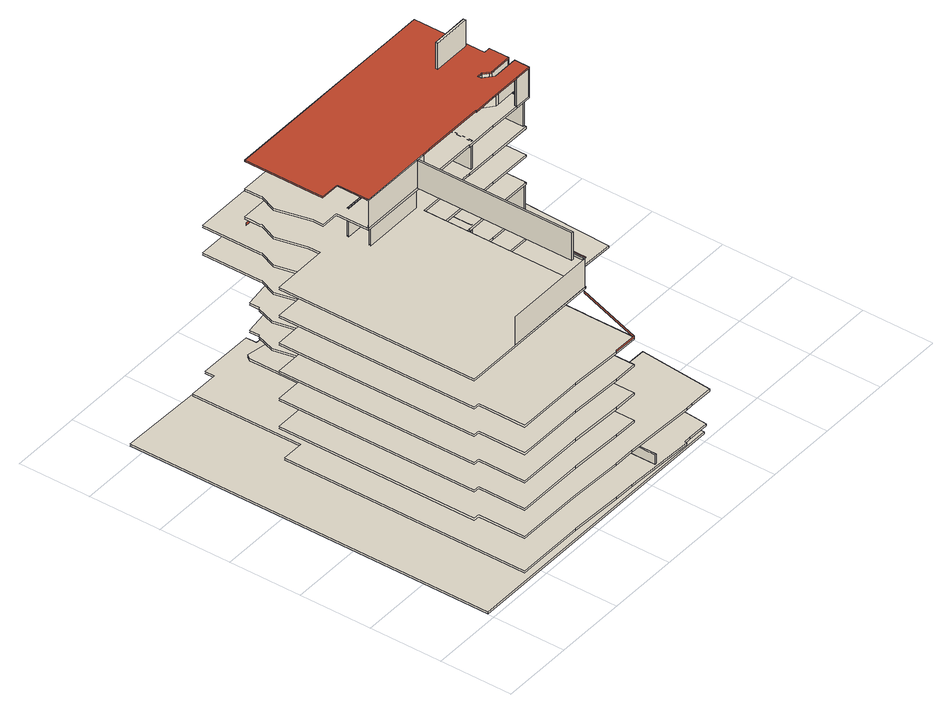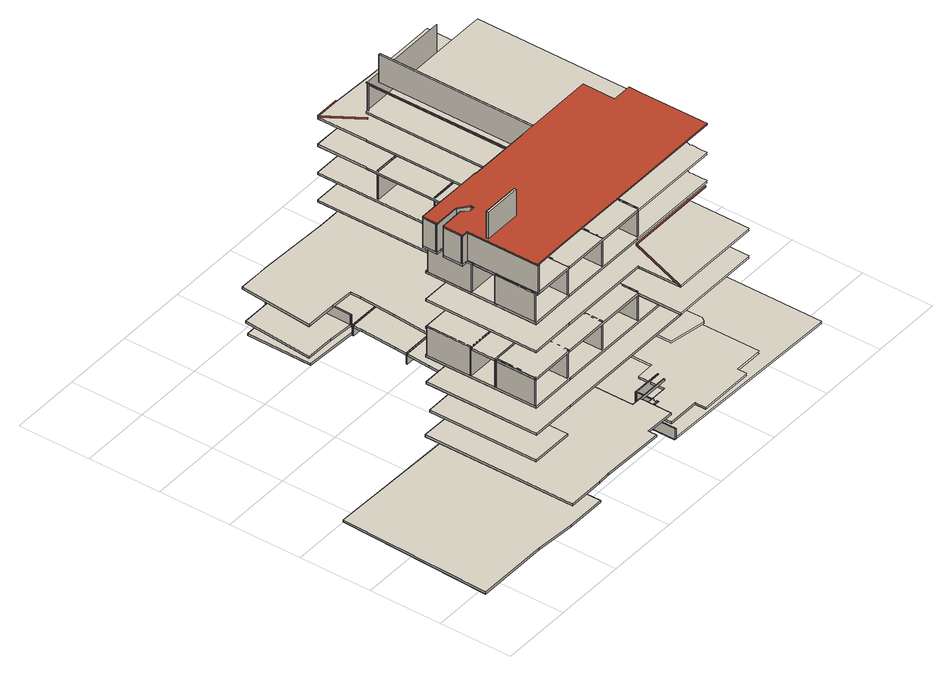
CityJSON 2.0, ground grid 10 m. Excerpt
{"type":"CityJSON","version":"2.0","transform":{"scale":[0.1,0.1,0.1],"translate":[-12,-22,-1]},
"CityObjects":{
"building1":{"type":"Building","geometry":[{"type":"MultiSurface","lod":"2","boundaries":[[[0,1,2,3]],[[4,5,6,7]],[[8,9,10,11]],[[12,13,14,15]],[[16,17,18,19]],[[20,21,22,23]],[[24,25,26,27]],[[28,29,30,31]],[[32,33,34,35]],[[36,37,38,11]],[[15,14,39,40]],[[3,2,41,42]],[[7,6,43,44]],[[11,10,45,46]],[[19,18,47,48]],[[49,50,51,52]],[[53,54,55,56]],[[56,53,23,20]],[[55,54,22,21]],[[57,58,59,60]],[[61,62,37,36]],[[63,64,65,66]],[[67,68,69,70]],[[42,41,71,72]],[[46,45,73,74]],[[75,76,77,78]],[[79,80,81,82]],[[76,80,79,75]],[[83,84,85,86]],[[86,83,52,49]],[[85,84,51,50]],[[31,30,87,88]],[[72,71,89,90]],[[74,73,91,92]],[[93,94,95,96,97,98,35,32,99,100,101,102,103,104,105,106,107,108,109,110,111,112,113,114,115,116,117,118,119,120]],[[121,122,123,124,125,126,34,33,127,128,129,130,131,132,133,134,135,136,137,138,139,140,141,142,143,144,145,146,147,148]],[[56,55,21,20]],[[149,150,151,152]],[[99,127,33,32]],[[153,154,155,156]],[[157,158,159,160]],[[156,155,161,162]],[[19,16,163,164,165,166,167,168,169,170,171,172,173,174,175,176,177,178,179,180,181,182,48]],[[18,17,183,184,185,186,187,188,189,190,191,192,193,194,195,196,197,198,199,200,201,202,47]],[[7,4,203,204,205,206,207,208,209,210,211,212,213,214,215,216,217,218,219,220,221,222,44]],[[6,5,223,224,225,226,227,228,229,230,231,232,233,234,235,236,237,238,239,240,241,242,43]],[[243,244,245,246]],[[247,248,249,250]],[[244,248,247,243]],[[251,252,68,67]],[[253,254,255,256,257,258,259,260,90,72,42,3,0,261,262,263,264,265,266,267,268,269,270,271,272,273,274]],[[275,276,277,278,279,280,281,282,89,71,41,2,1,283,284,285,286,287,288,289,290,291,292,293,294,295,296]],[[297,298,299,300,301,302,303,304,92,74,46,11,8,305,306,307,308,309,310,311,312,313,314,315,316,317,318]],[[319,320,321,322,323,324,325,326,91,73,45,10,9,327,328,329,330,331,332,333,334,335,336,337,338,339,340]],[[341,342,343,344]],[[345,346,347,348]],[[349,350,351,352]],[[67,251,353,70]],[[68,252,354,69]],[[355,356,357,358]],[[359,360,361,362]],[[363,364,365,366]],[[367,368,369,370]],[[364,368,367,363]],[[152,151,371,372]],[[373,374,356,355]],[[375,376,360,359]],[[377,378,379,380]],[[378,381,382,379]],[[381,383,384,382]],[[383,385,386,384]],[[385,387,388,386]],[[389,390,391,30]],[[392,358,355,373]],[[393,357,356,374]],[[394,362,359,375]],[[395,361,360,376]],[[396,397,398,399]],[[400,401,402,403]],[[399,396,66,63]],[[398,397,65,64]],[[404,405,402,403]],[[78,82,81,77]],[[406,407,408,409]],[[410,411,412,413]],[[358,357,393,392]],[[362,361,395,394]],[[407,411,410,406]],[[414,160,157,27,24,415,416]],[[417,159,158,26,25,418,419]],[[420,421,422,423]],[[424,425,426,427]],[[428,429,430,431]],[[432,433,434,435]],[[392,393,374,373]],[[394,395,376,375]],[[429,433,432,428]],[[436,437,438,439]],[[437,440,441,438]],[[440,442,443,441]],[[442,444,445,443]],[[444,446,447,445]],[[448,449,401,400]],[[450,451,378,377]],[[451,452,381,378]],[[452,453,383,381]],[[453,454,385,383]],[[454,455,387,385]],[[424,415,24,427]],[[425,418,25,426]],[[86,85,50,49]],[[153,456,60,57,457,458]],[[459,460,59,58,461,462]],[[415,418,425,424]],[[463,464,465,466]],[[366,370,369,365]],[[404,467,468,403]],[[405,469,470,402]],[[467,469,405,404]],[[341,471,472,344]],[[342,473,474,343]],[[427,426,25,24]],[[471,473,342,341]],[[475,476,155,156]],[[477,478,479,480]],[[436,481,482,439]],[[437,483,484,438]],[[440,485,486,441]],[[442,487,488,443]],[[444,489,490,445]],[[446,491,492,447]],[[481,483,437,436]],[[483,485,440,437]],[[485,487,442,440]],[[487,489,444,442]],[[489,491,446,444]],[[493,494,495,496]],[[365,403,400,448]],[[369,402,401,449]],[[497,498,499,500,501,502,466,463,245,503,504,505,506,507,508,509,510,511,512,513,514,515,516,40,15,12,517,518,519,520,521,522,523,524]],[[525,526,527,528,529,530,465,464,531,532,533,534,535,536,537,538,539,540,541,542,543,544,545,39,14,13,546,547,548,549,550,551,552,553]],[[477,554,555,556]],[[556,477,557,558]],[[555,554,559,560]],[[403,402,369,365]],[[380,379,561,562]],[[379,382,563,561]],[[382,384,564,563]],[[384,386,565,564]],[[386,388,566,565]],[[562,380,377,450]],[[561,379,378,451]],[[563,382,381,452]],[[564,384,383,453]],[[565,386,385,454]],[[566,388,387,455]],[[567,568,569,570]],[[571,572,573,574,575,576,577,578,579,580,581,582,583,584,585,586,587,588,589,590]],[[591,592,593,594,595,596,597,598,599,600,601,602,603,604,605,606,607,608,609,610]],[[44,43,242,222]],[[48,47,202,182]],[[246,250,249,245]],[[415,418,25,24]],[[70,69,354,353]],[[403,402,470,468]],[[40,39,545,516]],[[365,369,449,448]],[[439,438,484,482]],[[438,441,486,484]],[[441,443,488,486]],[[443,445,490,488]],[[445,447,492,490]],[[611,612,613,614]],[[615,616,617,618]],[[614,611,348,345]],[[613,612,347,346]],[[365,369,368,364]],[[618,615,352,349]],[[617,616,351,350]],[[580,600,599,579]],[[90,89,282,260]],[[92,91,326,304]],[[562,561,451,450]],[[561,563,452,451]],[[563,564,453,452]],[[564,565,454,453]],[[565,566,455,454]],[[562,561,619,620]],[[561,563,621,619]],[[563,564,622,621]],[[564,565,623,622]],[[565,566,624,623]],[[481,483,561,562]],[[483,485,563,561]],[[485,487,564,563]],[[487,489,565,564]],[[489,491,566,565]],[[468,470,469,467]],[[416,419,418,415]],[[625,626,80,76]],[[77,81,80,76]],[[627,620,562,481]],[[628,619,561,483]],[[629,621,563,485]],[[630,622,564,487]],[[631,623,565,489]],[[632,624,566,491]],[[633,634,154,153]],[[620,619,628,627]],[[619,621,629,628]],[[621,622,630,629]],[[622,623,631,630]],[[623,624,632,631]],[[344,343,474,472]],[[399,398,64,63]],[[482,484,483,481]],[[484,486,485,483]],[[486,488,487,485]],[[488,490,489,487]],[[490,492,491,489]],[[627,628,483,481]],[[628,629,485,483]],[[629,630,487,485]],[[630,631,489,487]],[[631,632,491,489]],[[635,636,434,430]],[[409,413,412,408]],[[431,435,434,430]],[[456,460,459,153]],[[637,638,639,640]],[[641,642,643,644]],[[638,642,641,637]],[[645,162,156,475]],[[646,161,155,476]],[[162,161,646,645]],[[647,648,626,625]],[[114,142,141,113]],[[353,354,252,251]],[[625,647,463,76]],[[626,648,649,80]],[[650,651,494,493]],[[501,529,528,500]],[[414,417,159,160]],[[245,249,248,244]],[[652,653,654,655]],[[414,417,419,416]],[[570,569,421,420]],[[656,657,658,659]],[[640,644,643,639]],[[260,282,281,259]],[[579,599,598,578]],[[304,326,325,303]],[[649,660,661,249]],[[222,242,241,221]],[[182,202,201,181]],[[662,663,417,414]],[[472,474,473,471]],[[76,80,649,463]],[[556,555,560,558]],[[414,662,510,664,665,160]],[[417,663,666,667,668,159]],[[113,141,140,112]],[[618,617,350,349]],[[614,613,346,345]],[[160,159,668,665]],[[669,670,671,672]],[[516,545,544,515]],[[245,531,464,463]],[[100,128,127,99]],[[664,667,666,510]],[[665,668,667,664]],[[673,674,653,652]],[[510,666,663,662]],[[497,525,553,524]],[[645,646,476,475]],[[463,649,648,647]],[[430,434,433,429]],[[408,412,411,407]],[[675,676,677,678]],[[515,544,543,514]],[[510,539,538,509]],[[679,680,642,638]],[[639,643,642,638]],[[681,496,493,650]],[[682,495,494,651]],[[105,133,132,104]],[[683,684,660,649]],[[496,495,682,681]],[[685,686,680,679]],[[679,685,687,638]],[[680,686,688,642]],[[503,532,531,245]],[[153,459,462,458]],[[638,642,688,687]],[[511,540,539,510]],[[689,690,691,692]],[[693,694,695,696]],[[697,156,153,633]],[[698,155,154,634]],[[687,688,686,685]],[[498,526,525,497]],[[156,155,698,697]],[[687,688,699,700]],[[701,702,703,704]],[[106,134,133,105]],[[500,528,527,499]],[[509,538,537,508]],[[101,129,128,100]],[[705,706,707,708]],[[709,710,711,712]],[[705,706,713,714]],[[715,716,657,656]],[[717,718,711,712]],[[687,719,720,700]],[[688,721,722,699]],[[719,721,688,687]],[[723,724,684,683]],[[725,726,710,709]],[[727,728,706,705]],[[104,132,131,103]],[[655,654,724,723]],[[514,543,542,513]],[[215,235,234,214]],[[175,195,194,174]],[[681,682,651,650]],[[729,712,709,725]],[[730,711,710,726]],[[700,699,722,720]],[[731,714,705,727]],[[732,713,706,728]],[[712,711,730,729]],[[714,713,732,731]],[[733,734,735,736]],[[107,135,134,106]],[[249,661,737,738]],[[659,658,739,740]],[[741,742,674,673]],[[731,732,728,727]],[[729,730,726,725]],[[656,715,743,744,745,746,740,659]],[[657,716,747,748,749,750,739,658]],[[508,537,536,507]],[[112,140,139,111]],[[720,722,721,719]],[[499,527,526,498]],[[221,241,240,220]],[[181,201,200,180]],[[480,479,751,752]],[[512,541,540,511]],[[259,281,280,258]],[[578,598,597,577]],[[303,325,324,302]],[[274,296,295,273]],[[318,340,339,317]],[[108,136,135,107]],[[672,671,753,754]],[[755,756,757,758,759,760,761,762,763,764,765,766,767,768,769,770,752,480,477,771,772,773,774,775,776,777,778]],[[779,780,781,782,783,784,785,786,787,788,789,790,791,792,793,794,751,479,478,795,796,797,798,799,800,801,802]],[[102,130,129,101]],[[697,698,634,633]],[[507,536,535,506]],[[738,737,803,804]],[[740,739,750,746]],[[505,534,533,504]],[[504,533,532,503]],[[805,806,742,741]],[[111,139,138,110]],[[60,59,460,456]],[[701,807,808,704]],[[702,809,810,703]],[[506,535,534,505]],[[804,803,811,812]],[[746,750,749,745]],[[807,809,702,701]],[[513,542,541,512]],[[110,138,137,109]],[[109,137,136,108]],[[103,131,130,102]],[[813,814,554,736,733,815,816,817,818,819,820,821,822,823,824,825,826,827,828,829,678,675,830,831]],[[832,833,834,735,734,835,836,837,838,839,840,841,842,843,844,845,846,847,848,849,677,676,850,851]],[[745,749,748,744]],[[812,811,852,853]],[[743,747,716,715]],[[220,240,239,219]],[[180,200,199,179]],[[693,854,855,696]],[[694,856,857,695]],[[744,748,747,743]],[[854,856,694,693]],[[689,858,859,692]],[[690,860,861,691]],[[858,860,690,689]],[[258,280,279,257]],[[577,597,596,576]],[[752,751,794,770]],[[302,324,323,301]],[[253,275,296,274]],[[297,319,340,318]],[[756,780,779,755]],[[572,592,591,571]],[[705,862,863,708]],[[706,864,865,707]],[[862,864,706,705]],[[717,866,867,712]],[[718,868,869,711]],[[866,868,718,717]],[[870,871,872,873]],[[874,875,876,877]],[[878,879,806,805]],[[880,881,882,883]],[[884,885,886,887]],[[888,889,890,891,892,853,812,804,738,249,649,683,723,655,652,673,741,805,878,893]],[[894,895,896,897,898,852,811,803,737,661,660,684,724,654,653,674,742,806,879,899]],[[815,835,734,733]],[[900,901,871,870]],[[902,903,875,874]],[[904,905,881,880]],[[906,907,885,884]],[[908,883,880,904]],[[909,882,881,905]],[[910,887,884,906]],[[911,886,885,907]],[[912,873,870,900]],[[913,872,871,901]],[[914,877,874,902]],[[915,876,875,903]],[[883,882,909,908]],[[887,886,911,910]],[[873,872,913,912]],[[877,876,915,914]],[[816,836,835,815]],[[908,909,905,904]],[[910,911,907,906]],[[912,913,901,900]],[[914,915,903,902]],[[219,239,238,218]],[[179,199,198,178]],[[576,596,595,575]],[[257,279,278,256]],[[301,323,322,300]],[[770,794,793,769]],[[853,852,898,892]],[[704,703,810,808]],[[893,899,879,878]],[[892,898,897,891]],[[817,837,836,816]],[[696,695,857,855]],[[678,677,849,829]],[[692,691,861,859]],[[916,917,918,919]],[[712,711,869,867]],[[708,707,865,863]],[[920,921,922,923]],[[924,925,926,927]],[[927,926,928,929]],[[924,764,763,929,927]],[[925,821,822,928,926]],[[764,821,925,924]],[[929,928,930,931]],[[769,793,792,768]],[[763,822,928,929]],[[932,933,934,935]],[[936,937,938,939]],[[763,822,821,764]],[[822,842,841,821]],[[764,788,787,763]],[[919,918,940,941]],[[942,943,944,945]],[[946,947,925,924]],[[929,763,762,948,931]],[[928,822,823,949,930]],[[765,789,788,764]],[[808,810,809,807]],[[823,843,842,822]],[[762,823,822,763]],[[950,951,933,932]],[[952,953,937,936]],[[931,930,949,948]],[[764,821,820,765]],[[821,841,840,820]],[[954,765,764,924,946]],[[955,820,821,925,947]],[[763,787,786,762]],[[762,823,949,948]],[[954,955,947,946]],[[948,949,956,957]],[[954,955,820,765]],[[958,959,823,762]],[[960,935,932,950]],[[961,934,933,951]],[[962,939,936,952]],[[963,938,937,953]],[[824,844,843,823]],[[948,762,958,964,957]],[[949,823,959,965,956]],[[178,198,197,177]],[[935,934,961,960]],[[939,938,963,962]],[[575,595,594,574]],[[256,278,277,255]],[[300,322,321,299]],[[218,238,237,217]],[[762,786,785,761]],[[761,824,959,958]],[[957,956,965,964]],[[964,965,959,958]],[[768,817,966,967]],[[920,968,969,923]],[[921,970,971,922]],[[968,970,921,920]],[[891,897,896,890]],[[960,961,951,950]],[[962,963,953,952]],[[766,790,789,765]],[[972,973,955,954]],[[974,975,817,768]],[[818,838,837,817]],[[761,976,977,964,958]],[[824,978,979,965,959]],[[976,978,824,761]],[[825,845,844,824]],[[980,941,919,916]],[[981,940,918,917]],[[982,967,768,974]],[[983,966,817,975]],[[967,966,983,982]],[[768,792,791,767]],[[984,985,986,987]],[[923,922,971,969]],[[888,894,899,893]],[[988,989,990,991]],[[765,820,819,766]],[[820,840,839,819]],[[766,765,954,972,992]],[[819,820,955,973,993]],[[176,196,195,175]],[[964,965,979,977]],[[216,236,235,215]],[[982,983,975,974]],[[761,785,784,760]],[[767,818,975,974]],[[994,995,985,984]],[[757,781,780,756]],[[854,856,989,988]],[[254,276,275,253]],[[573,593,592,572]],[[298,320,319,297]],[[767,992,972,982,974]],[[818,993,973,983,975]],[[992,993,818,767]],[[819,839,838,818]],[[982,983,973,972]],[[767,791,790,766]],[[992,993,973,972]],[[859,987,984,994]],[[861,986,985,995]],[[766,819,993,992]],[[996,991,988,854]],[[997,990,989,856]],[[987,986,861,859]],[[977,979,978,976]],[[991,990,997,996]],[[998,999,1000,1001]],[[980,981,917,916]],[[758,827,1000,1001]],[[976,978,825,760]],[[1002,1003,978,976]],[[758,759,1004,1001]],[[827,826,1005,1000]],[[855,857,856,854]],[[759,826,827,758]],[[759,783,782,758]],[[859,861,995,994]],[[826,846,845,825]],[[969,971,970,968]],[[996,997,856,854]],[[1004,760,976,1002]],[[1005,825,978,1003]],[[859,861,860,858]],[[1001,1000,1005,1004]],[[760,825,1005,1004]],[[827,847,846,826]],[[760,784,783,759]],[[1004,1005,1003,1002]],[[1006,1007,999,998]],[[1004,1005,826,759]],[[941,940,981,980]],[[828,848,847,827]],[[867,869,868,866]],[[867,869,1008,1009]],[[1010,1011,943,942]],[[829,849,848,828]],[[889,895,894,888]],[[1012,1013,864,862]],[[863,865,864,862]],[[177,197,196,176]],[[255,277,276,254]],[[574,594,593,573]],[[217,237,236,216]],[[299,321,320,298]],[[1014,1015,869,867]],[[1016,1001,998,1006]],[[1017,1000,999,1007]],[[1018,1019,1013,1012]],[[758,782,781,757]],[[1001,1000,1017,1016]],[[1020,1009,867,1014]],[[1021,1008,869,1015]],[[1022,862,1012,1018]],[[1023,864,1013,1019]],[[1009,1008,1021,1020]],[[862,864,1023,1022]],[[890,896,895,889]],[[1016,1017,1007,1006]],[[1022,1023,1019,1018]],[[1020,1021,1015,1014]],[[1010,1024,1025,1026,945,942]],[[1011,1027,1028,1029,944,943]],[[945,944,1029,1026]],[[1024,1027,1011,1010]],[[1025,1028,1027,1024]],[[1026,1029,1028,1025]]],"semantics":{"surfaces":[{"type":"FloorSurface"},{"type":"WallSurface"},{"type":"RoofSurface"}],"values":[0,0,0,0,0,1,1,1,0,2,0,0,0,0,0,1,1,1,1,0,2,1,1,0,0,1,1,1,1,1,1,1,0,0,0,0,1,1,0,1,1,1,0,0,0,0,1,1,1,1,0,0,0,0,1,1,1,1,1,1,1,1,1,1,1,1,1,1,1,1,1,1,0,1,1,1,1,1,1,1,1,1,1,1,1,1,1,1,1,1,2,1,1,1,1,1,1,1,1,1,1,1,1,1,1,1,1,1,1,1,1,0,0,1,0,1,1,1,1,1,1,1,1,1,0,1,1,1,1,1,1,1,1,1,1,1,1,1,1,0,0,1,1,1,1,1,1,1,1,1,1,1,1,1,1,1,2,0,0,0,0,1,1,1,1,0,1,1,1,1,1,1,1,1,1,1,1,1,1,0,0,0,1,1,1,1,1,1,1,1,1,1,1,1,1,1,1,1,1,1,1,1,1,1,1,1,1,1,1,1,1,1,1,1,1,1,1,1,1,1,1,1,1,1,1,1,1,1,0,1,1,1,1,1,1,1,0,1,1,1,1,0,1,1,0,1,2,0,1,0,0,0,0,0,0,1,1,1,1,1,1,0,1,1,1,2,0,0,0,1,1,0,1,0,1,1,1,1,2,0,0,1,1,1,1,0,0,1,1,1,1,0,0,1,0,1,1,1,1,1,0,1,1,1,0,0,0,0,1,1,1,0,1,1,1,1,0,1,1,0,0,0,0,0,1,1,1,1,1,1,1,1,2,0,0,0,0,1,1,0,0,0,0,1,0,0,0,0,0,0,0,0,0,0,0,2,0,0,0,1,0,0,0,0,0,0,0,0,1,1,0,0,0,1,0,0,0,0,2,2,0,0,0,0,0,1,1,0,1,1,1,1,0,0,0,0,0,0,0,0,1,1,1,1,1,1,1,1,0,1,1,0,0,2,1,1,1,1,1,1,1,1,1,1,1,1,1,1,1,1,2,1,1,1,1,0,0,0,0,0,0,0,1,0,0,2,1,2,1,0,1,1,1,1,1,1,1,1,1,0,1,1,1,1,2,0,0,0,1,1,1,0,1,2,1,1,1,1,1,2,1,1,0,1,1,1,1,1,1,1,1,1,2,1,1,0,1,1,0,0,0,0,0,1,1,1,1,1,1,1,0,1,1,0,1,1,2,1,1,1,2,0,0,1,1,1,0,1,1,0,1,1,2,1,1,0,1,0,1,0,1,1,0,1,0,0,0,1,1,1,2,1,0,1,1,1,1,1,1,1,1,1,1,0,1,1,1,1,1,1,1,0,1,2,1,1,1,1,1,1,1,2,0,1,1,1,0,2,1,1,0,2,0,1,1,0,0,0,0,0,1,1,1,1,0,1,1,1,1,1,1,1,0,1,1,1,0,0,0,0,0,0]}}]}
},
"vertices":[
[168,9,197],[168,9,194],[241,6,194],[241,6,197],[168,9,156],[168,9,153],[241,6,153],[241,6,156],[168,9,237],[168,9,234],[241,6,234],[241,6,237],[168,9,25],[168,9,22],[241,6,22],[241,6,25],[168,9,116],[168,9,113],[241,6,113],[241,6,116],[273,91,156],[273,91,197],[187,91,197],[187,91,156],[316,56,25],[316,56,39],[184,56,39],[184,56,25],[141,75,278],[141,75,319],[273,75,319],[273,75,278],[270,6,75],[270,6,72],[241,6,72],[241,6,75],[275,6,236],[275,6,239],[241,6,239],[270,6,22],[270,6,25],[275,6,194],[275,6,197],[275,6,153],[275,6,156],[275,6,234],[275,6,237],[275,6,113],[275,6,116],[273,172,156],[273,172,197],[187,172,197],[187,172,156],[187,89,156],[187,89,197],[273,89,197],[273,89,156],[2,9,10],[2,9,7],[412,9,7],[412,9,10],[275,77,267],[275,77,270],[273,244,156],[273,244,197],[187,244,197],[187,244,156],[262,85,319],[262,85,359],[265,85,359],[265,85,319],[275,75,194],[275,75,197],[275,75,234],[275,75,237],[197,237,25],[273,237,25],[273,235,25],[197,235,25],[197,237,39],[273,237,39],[273,235,39],[197,235,39],[187,170,156],[187,170,197],[273,170,197],[273,170,156],[273,77,319],[273,77,278],[275,76,194],[275,76,197],[275,76,234],[275,76,237],[64,353,75],[64,75,75],[72,75,75],[72,9,75],[84,9,75],[168,9,75],[369,2,75],[379,2,75],[413,2,75],[422,104,75],[378,105,75],[346,106,75],[346,120,75],[349,169,75],[353,220,75],[356,269,75],[357,275,75],[348,275,75],[348,287,75],[275,287,75],[275,347,75],[198,347,75],[198,451,75],[147,460,75],[143,454,75],[143,435,75],[143,403,75],[143,353,75],[64,353,72],[64,75,72],[72,75,72],[72,9,72],[84,9,72],[168,9,72],[369,2,72],[379,2,72],[413,2,72],[422,104,72],[378,105,72],[346,106,72],[346,120,72],[349,169,72],[353,220,72],[356,269,72],[357,275,72],[348,275,72],[348,287,72],[275,287,72],[275,347,72],[198,347,72],[198,451,72],[147,460,72],[143,454,72],[143,435,72],[143,403,72],[143,353,72],[213,287,25],[213,287,39],[215,287,39],[215,287,25],[272,106,10],[272,106,25],[274,106,25],[274,106,10],[184,58,25],[184,58,39],[341,58,39],[341,58,25],[274,108,25],[274,108,10],[72,9,116],[72,75,116],[64,75,116],[64,353,116],[145,353,116],[145,354,116],[141,371,116],[132,414,116],[141,439,116],[143,440,116],[143,454,116],[195,461,116],[402,461,116],[466,461,116],[466,304,116],[404,304,116],[357,304,116],[357,305,116],[275,305,116],[275,287,116],[72,9,113],[72,75,113],[64,75,113],[64,353,113],[145,353,113],[145,354,113],[141,371,113],[132,414,113],[141,439,113],[143,440,113],[143,454,113],[195,461,113],[402,461,113],[466,461,113],[466,304,113],[404,304,113],[357,304,113],[357,305,113],[275,305,113],[275,287,113],[72,9,156],[72,75,156],[64,75,156],[64,353,156],[145,353,156],[145,354,156],[141,371,156],[132,414,156],[141,439,156],[143,440,156],[143,454,156],[195,461,156],[402,461,156],[467,461,156],[467,304,156],[404,304,156],[357,304,156],[357,305,156],[275,305,156],[275,287,156],[72,9,153],[72,75,153],[64,75,153],[64,353,153],[145,353,153],[145,354,153],[141,371,153],[132,414,153],[141,439,153],[143,440,153],[143,454,153],[195,461,153],[402,461,153],[467,461,153],[467,304,153],[404,304,153],[357,304,153],[357,305,153],[275,305,153],[275,287,153],[197,287,25],[273,287,25],[273,285,25],[197,285,25],[197,287,39],[273,287,39],[273,285,39],[197,285,39],[262,305,319],[262,305,359],[404,461,197],[467,461,197],[467,304,197],[404,304,197],[360,304,197],[360,305,197],[275,305,197],[275,286,197],[84,9,197],[72,9,197],[72,75,197],[64,75,197],[64,353,197],[143,353,197],[143,370,197],[134,413,197],[144,438,197],[143,439,197],[143,453,197],[143,521,197],[273,521,197],[273,461,197],[404,461,194],[467,461,194],[467,304,194],[404,304,194],[360,304,194],[360,305,194],[275,305,194],[275,286,194],[84,9,194],[72,9,194],[72,75,194],[64,75,194],[64,353,194],[143,353,194],[143,370,194],[134,413,194],[144,438,194],[143,439,194],[143,453,194],[143,521,194],[273,521,194],[273,461,194],[404,461,237],[467,461,237],[467,304,237],[404,304,237],[360,304,237],[360,305,237],[275,305,237],[275,286,237],[84,9,237],[72,9,237],[72,75,237],[64,75,237],[64,353,237],[143,353,237],[143,370,237],[134,413,237],[144,438,237],[143,439,237],[143,453,237],[143,521,237],[273,521,237],[273,461,237],[404,461,234],[467,461,234],[467,304,234],[404,304,234],[360,304,234],[360,305,234],[275,305,234],[275,286,234],[84,9,234],[72,9,234],[72,75,234],[64,75,234],[64,353,234],[143,353,234],[143,370,234],[134,413,234],[144,438,234],[143,439,234],[143,453,234],[143,521,234],[273,521,234],[273,461,234],[215,314,25],[215,314,39],[215,312,39],[215,312,25],[273,317,156],[273,317,197],[187,317,197],[187,317,156],[273,317,278],[273,317,319],[187,317,319],[187,317,278],[265,305,319],[265,305,359],[215,317,156],[215,317,197],[217,317,197],[217,317,156],[215,317,278],[215,317,319],[217,317,319],[217,317,278],[207,307,10],[247,307,10],[247,305,10],[207,305,10],[207,307,25],[247,307,25],[247,305,25],[207,305,25],[215,345,39],[215,345,25],[215,345,156],[215,345,197],[215,345,278],[215,345,319],[219,321,116],[219,321,156],[219,320,156],[219,320,116],[219,321,197],[219,320,197],[219,321,237],[219,320,237],[219,321,278],[219,320,278],[219,321,319],[219,320,319],[273,275,319],[273,275,316],[273,75,316],[217,345,156],[217,345,197],[217,345,278],[217,345,319],[187,242,156],[187,242,197],[273,242,197],[273,242,156],[245,235,10],[245,235,25],[247,235,25],[247,235,10],[247,237,10],[247,237,25],[185,347,278],[273,347,278],[273,345,278],[185,345,278],[185,347,319],[273,347,319],[273,345,319],[185,345,319],[343,58,25],[318,56,25],[343,56,25],[343,58,39],[318,56,39],[343,56,39],[275,286,319],[275,286,321],[275,75,321],[275,75,319],[318,7,25],[318,7,39],[316,7,39],[316,7,25],[187,347,156],[273,347,156],[273,345,156],[187,345,156],[187,347,197],[273,347,197],[273,345,197],[187,345,197],[219,342,116],[219,342,156],[219,341,156],[219,341,116],[219,342,197],[219,341,197],[219,342,237],[219,341,237],[219,342,278],[219,341,278],[219,342,319],[219,341,319],[245,305,10],[245,305,25],[244,321,116],[244,321,156],[244,321,197],[244,321,237],[244,321,278],[244,321,319],[412,99,10],[2,518,10],[272,512,10],[272,106,7],[412,99,7],[2,518,7],[272,512,7],[273,345,25],[273,345,22],[196,345,22],[196,345,25],[272,237,10],[272,235,10],[272,237,25],[272,235,25],[271,314,25],[271,312,25],[271,314,39],[271,312,39],[343,106,10],[343,106,25],[170,305,319],[170,305,316],[272,305,316],[272,305,319],[244,342,116],[244,341,116],[244,342,156],[244,341,156],[244,342,197],[244,341,197],[244,342,237],[244,341,237],[244,342,278],[244,341,278],[244,342,319],[244,341,319],[274,186,10],[274,186,25],[274,188,25],[274,188,10],[221,503,25],[266,503,25],[266,460,25],[222,460,25],[222,423,25],[196,423,25],[346,285,25],[346,273,25],[353,273,25],[353,270,25],[350,220,25],[346,169,25],[343,120,25],[343,104,25],[378,102,25],[418,101,25],[410,5,25],[379,5,25],[369,5,25],[369,2,25],[84,9,25],[72,9,25],[72,351,25],[103,351,25],[103,505,25],[144,505,25],[144,518,25],[221,518,25],[221,503,22],[266,503,22],[266,460,22],[222,460,22],[222,423,22],[196,423,22],[273,285,22],[346,285,22],[346,273,22],[353,273,22],[353,270,22],[350,220,22],[346,169,22],[343,120,22],[343,104,22],[378,102,22],[418,101,22],[410,5,22],[379,5,22],[369,5,22],[369,2,22],[84,9,22],[72,9,22],[72,351,22],[103,351,22],[103,505,22],[144,505,22],[144,518,22],[221,518,22],[170,305,359],[274,305,359],[274,305,319],[170,307,319],[274,307,319],[170,307,359],[274,307,359],[244,320,156],[244,320,116],[244,320,197],[244,320,237],[244,320,278],[244,320,319],[172,307,319],[172,307,321],[275,307,321],[275,307,319],[275,461,278],[404,461,278],[467,461,278],[467,304,278],[404,304,278],[360,304,278],[360,305,278],[275,305,278],[275,286,278],[275,75,278],[73,75,278],[64,75,278],[64,353,278],[143,353,278],[143,370,278],[134,413,278],[144,438,278],[143,439,278],[143,453,278],[143,461,278],[275,461,275],[404,461,275],[467,461,275],[467,304,275],[404,304,275],[360,304,275],[360,305,275],[275,305,275],[275,286,275],[275,75,275],[73,75,275],[64,75,275],[64,353,275],[143,353,275],[143,370,275],[134,413,275],[144,438,275],[143,439,275],[143,453,275],[143,461,275],[187,315,156],[187,315,197],[273,315,197],[273,315,156],[187,315,278],[187,315,319],[273,315,319],[273,315,278],[245,320,156],[245,320,116],[245,320,197],[245,320,237],[245,320,278],[245,320,319],[271,237,25],[271,237,39],[245,342,116],[245,342,156],[245,342,197],[245,342,237],[245,342,278],[245,342,319],[272,514,10],[272,514,25],[185,345,156],[185,345,197],[205,439,10],[247,439,10],[247,437,10],[205,437,10],[205,439,25],[247,439,25],[247,437,25],[205,437,25],[343,108,10],[343,108,25],[271,345,25],[271,345,39],[273,345,39],[347,186,10],[347,186,25],[222,460,39],[222,460,36],[222,459,36],[222,459,39],[276,304,116],[276,304,113],[276,285,113],[276,285,116],[273,345,36],[273,285,36],[344,103,25],[344,103,39],[343,105,25],[342,105,25],[343,104,39],[343,105,39],[342,105,39],[143,459,267],[143,459,270],[275,459,270],[275,459,267],[267,460,39],[267,460,36],[143,461,359],[143,461,361],[287,461,361],[287,461,359],[245,439,10],[245,439,25],[348,188,10],[348,188,25],[281,345,39],[281,345,36],[245,469,10],[245,469,25],[247,469,10],[247,469,25],[275,369,156],[275,369,197],[275,367,197],[275,367,156],[275,369,278],[275,369,319],[275,367,319],[275,367,278],[274,514,10],[274,514,25],[247,467,25],[247,467,10],[274,381,10],[274,381,25],[274,379,25],[274,379,10],[271,404,156],[271,404,197],[271,402,197],[271,402,156],[271,402,278],[271,402,319],[273,402,319],[273,402,278],[273,404,197],[273,404,156],[356,304,116],[356,304,113],[273,404,278],[273,404,319],[272,469,10],[272,467,10],[272,469,25],[272,467,25],[281,459,39],[281,459,36],[271,459,278],[271,459,319],[271,459,156],[271,459,197],[273,459,278],[273,459,319],[273,459,156],[273,459,197],[373,305,359],[373,305,361],[285,305,361],[285,305,359],[346,285,36],[346,285,39],[346,285,113],[346,285,116],[267,503,39],[267,503,36],[356,303,116],[361,303,116],[356,273,116],[346,273,116],[356,303,113],[361,303,113],[356,273,113],[346,273,113],[360,305,316],[360,305,319],[275,521,240],[275,521,237],[274,461,319],[404,461,319],[464,461,319],[464,361,319],[473,361,319],[473,333,319],[440,333,319],[432,341,319],[424,341,319],[424,336,319],[437,325,319],[473,325,319],[473,304,319],[449,304,319],[404,304,319],[360,304,319],[170,351,319],[145,351,319],[145,365,319],[134,413,319],[144,438,319],[143,439,319],[143,453,319],[143,461,319],[274,461,316],[404,461,316],[464,461,316],[464,361,316],[473,361,316],[473,333,316],[440,333,316],[432,341,316],[424,341,316],[424,336,316],[437,325,316],[473,325,316],[473,304,316],[449,304,316],[404,304,316],[360,304,316],[170,351,316],[145,351,316],[145,365,316],[134,413,316],[144,438,316],[143,439,316],[143,453,316],[143,461,316],[346,273,36],[346,273,39],[309,502,39],[309,502,36],[414,381,10],[414,379,10],[414,381,25],[414,379,25],[356,273,36],[356,273,39],[143,350,359],[170,350,359],[373,304,359],[404,304,359],[449,304,359],[473,304,359],[473,325,359],[437,325,359],[424,336,359],[424,341,359],[432,341,359],[440,333,359],[473,333,359],[473,361,359],[464,361,359],[464,461,359],[417,461,359],[143,452,359],[143,366,359],[143,350,361],[170,350,361],[170,305,361],[373,304,361],[404,304,361],[449,304,361],[473,304,361],[473,325,361],[437,325,361],[424,336,361],[424,341,361],[432,341,361],[440,333,361],[473,333,361],[473,361,361],[464,361,361],[464,461,361],[417,461,361],[143,452,361],[143,366,361],[361,304,36],[361,304,39],[465,369,278],[465,367,278],[465,369,319],[465,367,319],[467,369,156],[467,367,156],[467,369,197],[467,367,197],[467,404,156],[467,402,156],[467,404,197],[467,402,197],[465,404,278],[465,402,278],[465,404,319],[465,402,319],[367,307,156],[367,307,197],[369,307,197],[369,307,156],[367,307,278],[367,307,319],[369,307,319],[369,307,278],[309,514,39],[309,514,36],[338,404,156],[338,404,197],[340,404,197],[340,404,156],[338,404,278],[338,404,319],[340,404,319],[340,404,278],[416,513,39],[467,513,39],[467,303,39],[416,304,39],[404,304,39],[398,512,39],[416,513,36],[467,513,36],[467,303,36],[416,304,36],[404,304,36],[398,512,36],[367,367,156],[367,367,197],[367,367,278],[367,367,319],[338,459,156],[338,459,197],[338,459,278],[338,459,319],[340,459,156],[340,459,197],[340,459,278],[340,459,319],[369,367,156],[369,367,197],[369,367,278],[369,367,319],[464,307,75],[464,307,72],[404,307,72],[404,307,75],[407,388,359],[407,388,399],[407,385,399],[407,385,359],[424,333,319],[424,333,359],[422,335,359],[422,335,319],[422,341,359],[422,341,319],[422,343,359],[422,343,319],[403,404,156],[403,404,197],[405,404,197],[405,404,156],[403,404,278],[403,404,319],[405,404,319],[405,404,278],[404,459,72],[404,459,75],[414,513,10],[414,513,7],[414,305,7],[414,305,10],[436,323,319],[436,323,359],[430,343,319],[430,343,359],[403,459,156],[403,459,197],[403,459,278],[403,459,319],[439,323,319],[439,323,359],[432,343,359],[432,343,319],[438,335,319],[438,335,359],[405,459,156],[405,459,197],[405,459,278],[405,459,319],[441,335,319],[441,335,359],[449,307,359],[449,307,319],[460,388,359],[460,385,359],[460,388,399],[460,385,399],[471,323,319],[471,323,359],[471,304,319],[471,304,359],[471,333,319],[471,335,319],[471,333,359],[471,335,359],[464,459,75],[464,459,72],[471,307,319],[471,307,359],[465,305,156],[465,305,197],[467,305,197],[467,305,156],[465,307,278],[465,307,319],[467,307,319],[467,307,278],[473,323,319],[473,323,359],[465,367,156],[465,367,197],[467,369,278],[467,369,319],[462,359,319],[462,359,359],[464,359,359],[464,359,319],[471,359,319],[471,359,359],[473,359,319],[473,359,359],[462,462,319],[462,462,359],[467,402,319],[467,402,278],[470,513,10],[470,513,7],[465,404,156],[465,404,197],[465,459,278],[465,459,319],[464,462,319],[464,462,359],[465,459,156],[465,459,197],[467,459,278],[467,459,319],[467,459,156],[467,459,197],[525,509,10],[626,509,10],[618,300,10],[525,509,7],[626,509,7],[618,300,7]
]}
